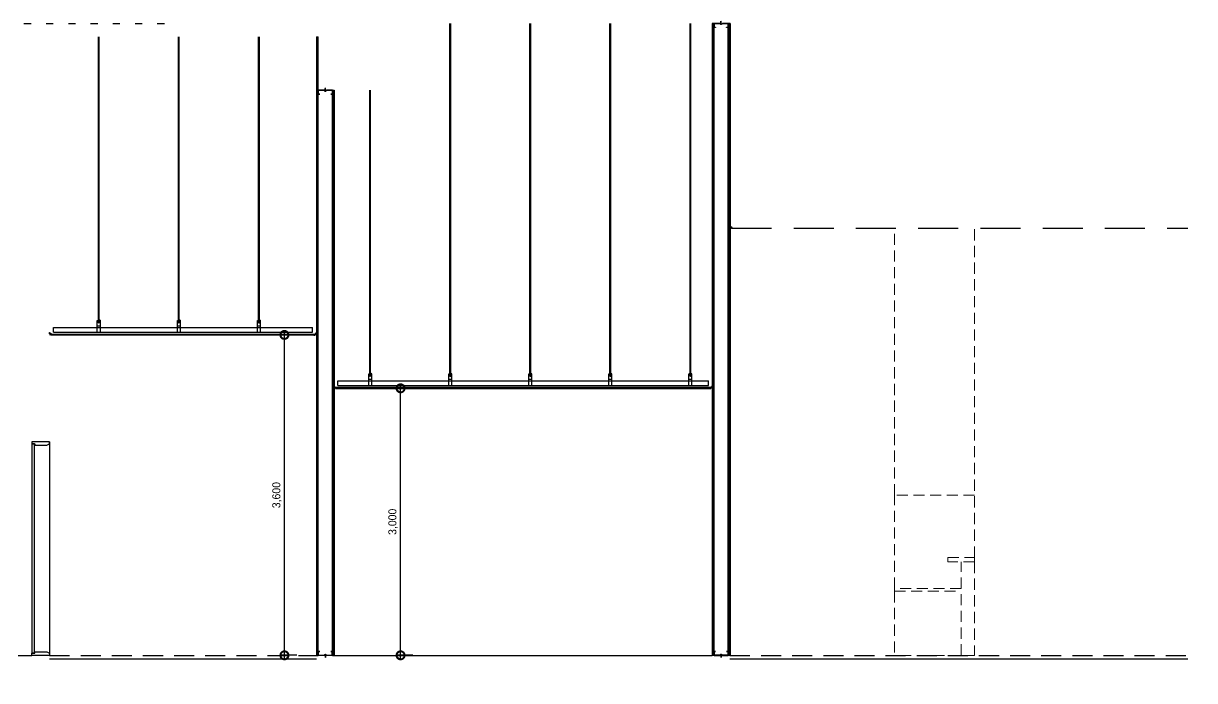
# Model space of a CAD drawing. Header units: millimetres. Extents: x 17311 to 801382, y -242618 to -104888.
# Drawn here: x 552816 to 565985, y -201763 to -194379 of the extents above; entities that cross this region are included whole.
import ezdxf

# ---------------------------------------------------------------- set-up
doc = ezdxf.new("R2010")
doc.units = ezdxf.units.MM
doc.header["$LTSCALE"] = 250
for name, pattern in [('HID', [2.8, 1.8, -1]), ('HIDDEN', [9.525, 6.35, -3.175]), ('HIDDENX2', [0.75, 0.5, -0.25])]:
    doc.linetypes.add(name, pattern=pattern)
doc.layers.get('Defpoints').update_dxf_attribs({"color": 151})
for name, color, linetype in [('8입면선', 8, 'Continuous'), ('A-CEIL', 8, 'Continuous'), ('A-CEIL_EL', 8, 'Continuous'), ('A-DOOR', 4, 'Continuous'), ('A-ELE8', 8, 'Continuous'), ('A-FIN', 6, 'Continuous'), ('A-FIN-8', 8, 'Continuous'), ('A-WALL-D', 7, 'Continuous'), ('GAGAM-DT', 7, 'Continuous'), ('GES', 7, 'Continuous'), ('ISL', 251, 'Continuous'), ('MO-S', 3, 'Continuous'), ('인테리어', 7, 'HIDDEN'), ('입면', 7, 'Continuous'), ('지반', 254, 'Continuous')]:
    doc.layers.add(name, color=color, linetype=linetype)
doc.layers.add('CK', color=221, linetype='Continuous', plot=False)
doc.layers.add('NOPLOT', color=191, linetype='Continuous', plot=False)
doc.layers.add('i-f-가구', color=6, linetype='Continuous', lineweight=15)
doc.styles.add('Gdim', font='')
doc.styles.get('Gdim').set_extended_font_data('Dotum')
doc.dimstyles.new('Gdim50', dxfattribs={"dimscale": 30, "dimtxt": 3, "dimasz": 6, "dimexe": 1.5, "dimexo": 2, "dimgap": 1, "dimtad": 1, "dimdec": 0, "dimzin": 0, "dimdsep": 46, "dimlunit": 6, "dimtxsty": 'Gdim', "dimblk": 'DOTSMALL', "dimcen": 1.5, "dimdle": 1.5, "dimclrd": 256, "dimclre": 256, "dimclrt": 256, "dimazin": 0, "dimtfac": 1, "dimtdec": 0, "dimtix": 1, "dimtmove": 2, "dimatfit": 3, "dimldrblk": 'DOTSMALL', "dimfxl": 1.5, "dimtolj": 1, "dimtzin": 0, "dimlwd": -1, "dimlwe": -1, "dimarcsym": 1})

# ---------------------------------------------------------------- blocks, each defined once
blk = doc.blocks.new('A$Cd602ac9d')
at = {"layer": 'i-f-가구', "color": 8, "linetype": 'HIDDENX2'}
for p, q in [((-900, 1800), (-900, 4800)), ((0, 1100), (0, 4800)), ((0, 1800), (-900, 1800)), ((-900, 750), (-900, 1800)), ((-900, 720), (-900, 0)), ((-150, 0), (-900, 0))]:
    blk.add_line(p, q, dxfattribs=at)
blk.add_lwpolyline([(-300, 1050), (-300, 1100), (0, 1100), (0, 1050)], close=True, dxfattribs=at)
for points in [[(0, 1050), (0, 0), (-150, 0), (-150, 1050)], [(-150, 750), (-900, 750), (-900, 720), (-150, 720)]]:
    blk.add_lwpolyline(points, dxfattribs=at)
blk = doc.blocks.new('_DotSmall')
at = {"color": 0, "linetype": 'ByBlock', "const_width": 0.5}
blk.add_lwpolyline([(-0.0625, 0, 1), (0.0625, 0, 1)], format="xyb", close=True, dxfattribs=at)
blk = doc.blocks.new('*D63')
at = {"layer": 'CK', "transparency": 16777216}
for p, q in [((555890, -197879), (555706, -197879)), ((555751, -201524), (555751, -197834)), ((555890, -201479), (555706, -201479))]:
    blk.add_line(p, q, dxfattribs=at)
at = {"layer": 'Defpoints', "color": 0, "transparency": 16777216}
for p in [(555751, -197879), (555950, -197879), (555950, -201479)]:
    blk.add_point(p, dxfattribs=at)
at = {"layer": 'CK', "transparency": 16777216, "xscale": 180, "yscale": 180, "zscale": 180}
for p, rotation in [((555751, -197879), 90), ((555751, -201479), 270)]:
    blk.add_blockref('_DotSmall', p, dxfattribs=dict(at, rotation=rotation))
at = {"layer": 'CK', "transparency": 16777216, "insert": (555668, -199679), "char_height": 90, "attachment_point": 5, "rotation": 90, "style": 'Gdim'}
blk.add_mtext('\\A1;3,600', dxfattribs=at)
blk = doc.blocks.new('*D64')
at = {"layer": 'CK', "transparency": 16777216}
for p, q in [((557057, -201524), (557057, -198434)), ((557195, -198479), (557012, -198479)), ((557195, -201479), (557012, -201479))]:
    blk.add_line(p, q, dxfattribs=at)
at = {"layer": 'Defpoints', "color": 0, "transparency": 16777216}
for p in [(557057, -198479), (557255, -198479), (557255, -201479)]:
    blk.add_point(p, dxfattribs=at)
at = {"layer": 'CK', "transparency": 16777216, "xscale": 180, "yscale": 180, "zscale": 180}
for p, rotation in [((557057, -198479), 90), ((557057, -201479), 270)]:
    blk.add_blockref('_DotSmall', p, dxfattribs=dict(at, rotation=rotation))
at = {"layer": 'CK', "transparency": 16777216, "insert": (556973, -199979), "char_height": 90, "attachment_point": 5, "rotation": 90, "style": 'Gdim'}
blk.add_mtext('\\A1;3,000', dxfattribs=at)
blk = doc.blocks.new('*U79')
at = {"layer": '8입면선', "color": 8}
for p, q in [((3316398, 472011), (3316398, 479111)), ((3316578, 472011), (3316578, 479111))]:
    blk.add_line(p, q, dxfattribs=at)
at = {"layer": 'A-WALL-D'}
for p, q in [((3316388, 479111), (3316388, 472011)), ((3316408, 479111), (3316388, 479111)), ((3316408, 472021), (3316408, 479111)), ((3316568, 472021), (3316568, 479111)), ((3316588, 479111), (3316568, 479111)), ((3316588, 479111), (3316588, 472011)), ((3316408, 472011), (3316388, 472011)), ((3316588, 472011), (3316568, 472011))]:
    blk.add_line(p, q, dxfattribs=at)
at = {"layer": 'CK', "linetype": 'Continuous'}
blk.add_line((3316473, 472011), (3316502, 472011), dxfattribs=at)
at = {"layer": 'GAGAM-DT', "color": 8}
for p, q in [((3316493, 479106), (3316483, 479106)), ((3316483, 479106), (3316483, 479102)), ((3316491, 479101), (3316484, 479101)), ((3316485, 479106), (3316485, 479137)), ((3316490, 479132), (3316485, 479137)), ((3316485, 479106), (3316485, 479101)), ((3316490, 479106), (3316490, 479132)), ((3316490, 479106), (3316490, 479101)), ((3316493, 479106), (3316493, 479102)), ((3316483, 472017), (3316483, 472021)), ((3316493, 472017), (3316483, 472017)), ((3316491, 472022), (3316484, 472022)), ((3316485, 472017), (3316485, 472022)), ((3316485, 472017), (3316485, 471986)), ((3316490, 471991), (3316485, 471986)), ((3316490, 472017), (3316490, 472022)), ((3316490, 472017), (3316490, 471991)), ((3316493, 472017), (3316493, 472021))]:
    blk.add_line(p, q, dxfattribs=at)
for centre, start, end in [((3316484, 479102), 180, 270), ((3316491, 479102), 270, 0), ((3316484, 472021), 90, 180), ((3316491, 472021), 0, 90)]:
    blk.add_arc(centre, 1.51, start, end, dxfattribs=at)
at = {"layer": '입면', "color": 6}
for p, q in [((3316408, 479066), (3316408, 479111)), ((3316408, 479111), (3316473, 479111)), ((3316472, 479110), (3316409, 479110)), ((3316409, 479110), (3316409, 479068)), ((3316477, 479104), (3316472, 479110)), ((3316473, 479111), (3316478, 479106)), ((3316498, 479104), (3316477, 479104)), ((3316478, 479106), (3316497, 479106)), ((3316497, 479106), (3316502, 479111)), ((3316503, 479110), (3316498, 479104)), ((3316502, 479111), (3316568, 479111)), ((3316566, 479110), (3316503, 479110)), ((3316566, 479068), (3316566, 479110)), ((3316568, 479111), (3316568, 479066)), ((3316425, 479066), (3316408, 479066)), ((3316409, 479068), (3316425, 479068)), ((3316425, 479068), (3316425, 479066)), ((3316550, 479066), (3316550, 479068)), ((3316550, 479068), (3316566, 479068)), ((3316568, 479066), (3316550, 479066)), ((3316425, 472056), (3316408, 472056)), ((3316408, 472056), (3316408, 472011)), ((3316408, 472011), (3316473, 472011)), ((3316409, 472013), (3316409, 472055)), ((3316409, 472055), (3316425, 472055)), ((3316472, 472013), (3316409, 472013)), ((3316425, 472055), (3316425, 472056)), ((3316477, 472018), (3316472, 472013)), ((3316473, 472011), (3316478, 472017)), ((3316498, 472018), (3316477, 472018)), ((3316478, 472017), (3316497, 472017)), ((3316497, 472017), (3316502, 472011)), ((3316503, 472013), (3316498, 472018)), ((3316502, 472011), (3316568, 472011)), ((3316566, 472013), (3316503, 472013)), ((3316568, 472056), (3316550, 472056)), ((3316550, 472056), (3316550, 472055)), ((3316550, 472055), (3316566, 472055)), ((3316566, 472055), (3316566, 472013)), ((3316568, 472011), (3316568, 472056))]:
    blk.add_line(p, q, dxfattribs=at)
blk = doc.blocks.new('*U111')
at = {"layer": 'GES', "color": 8}
for p, q in [((21558, 0), (21638, 0, 0)), ((21808, 0), (21888, 0, 0)), ((22058, 0), (22138, 0, 0)), ((22308, 0), (22388, 0, 0)), ((22558, 0), (22638, 0, 0)), ((22808, 0), (22888, 0, 0)), ((23058, 0), (23138, 0, 0))]:
    blk.add_line(p, q, dxfattribs=at)

msp = doc.modelspace()

# ---------------------------------------------------------------- hatches: boundary and pattern name
at = {"layer": '지반'}
h = msp.add_hatch(dxfattribs=at)
h.set_pattern_fill('EARTH', color=251, scale=70, angle=45)
edge = h.paths.add_edge_path()
edge.add_line((440367.6, -213174), (591132.2, -213174))
edge.add_line((591132.2, -213174), (591132.2, -201579.5))
edge.add_line((591132.2, -201579.5), (583110.7, -201579.5))
edge.add_line((583110.7, -201579.5), (581310.7, -201479.5))
edge.add_line((581310.7, -201479.5), (579318.7, -201479.5))
edge.add_line((579318.7, -201479.5), (579318.7, -201611.3))
edge.add_line((579318.7, -201611.3), (579328.9, -201621.5))
edge.add_line((579328.9, -201621.5), (580810.7, -201621.5))
edge.add_line((580810.7, -201621.5), (580810.7, -201929.5))
edge.add_line((580810.7, -201929.5), (580910.7, -201929.5))
edge.add_line((580910.7, -201929.5), (580910.7, -201989.5))
edge.add_line((580910.7, -201989.5), (579630.7, -201989.5))
edge.add_line((579630.7, -201989.5), (579630.7, -202599.5))
edge.add_line((579630.7, -202599.5), (579730.7, -202599.5))
edge.add_line((579730.7, -202599.5), (579730.7, -202659.5))
edge.add_line((579730.7, -202659.5), (578790.7, -202659.5))
edge.add_line((578790.7, -202659.5), (578790.7, -202599.5))
edge.add_line((578790.7, -202599.5), (578890.7, -202599.5))
edge.add_line((578890.7, -202599.5), (578890.7, -202049.5))
edge.add_line((578890.7, -202049.5), (575080.7, -202049.5))
edge.add_line((575080.7, -202049.5), (575080.7, -202599.5))
edge.add_line((575080.7, -202599.5), (575180.7, -202599.5))
edge.add_line((575180.7, -202599.5), (575180.7, -202659.5))
edge.add_line((575180.7, -202659.5), (574240.7, -202659.5))
edge.add_line((574240.7, -202659.5), (574240.7, -202599.5))
edge.add_line((574240.7, -202599.5), (574340.7, -202599.5))
edge.add_line((574340.7, -202599.5), (574340.7, -202059.5))
edge.add_line((574340.7, -202059.5), (569310.7, -202059.5))
edge.add_line((569310.7, -202059.5), (569310.7, -202329.5))
edge.add_line((569310.7, -202329.5), (569410.7, -202329.5))
edge.add_line((569410.7, -202329.5), (569410.7, -202389.5))
edge.add_line((569410.7, -202389.5), (567710.7, -202389.5))
edge.add_line((567710.7, -202389.5), (567710.7, -202329.5))
edge.add_line((567710.7, -202329.5), (567810.7, -202329.5))
edge.add_line((567810.7, -202329.5), (567810.7, -201989.5))
edge.add_line((567810.7, -201989.5), (553110.7, -201989.5))
edge.add_line((553110.7, -201989.5), (553110.7, -202629.5))
edge.add_line((553110.7, -202629.5), (553710.7, -202629.5))
edge.add_line((553710.7, -202629.5), (553710.7, -203329.5))
edge.add_line((553710.7, -203329.5), (553810.7, -203329.5))
edge.add_line((553810.7, -203329.5), (553810.7, -203389.5))
edge.add_line((553810.7, -203389.5), (550410.7, -203389.5))
edge.add_line((550410.7, -203389.5), (550410.7, -204129.5))
edge.add_line((550410.7, -204129.5), (550510.7, -204129.5))
edge.add_line((550510.7, -204129.5), (550510.7, -204189.5))
edge.add_line((550510.7, -204189.5), (547310.7, -204189.5))
edge.add_line((547310.7, -204189.5), (547310.7, -204129.5))
edge.add_line((547310.7, -204129.5), (547410.7, -204129.5))
edge.add_line((547410.7, -204129.5), (547410.7, -203389.5))
edge.add_line((547410.7, -203389.5), (539610.7, -203389.5))
edge.add_line((539610.7, -203389.5), (539610.7, -204129.5))
edge.add_line((539610.7, -204129.5), (539710.7, -204129.5))
edge.add_line((539710.7, -204129.5), (539710.7, -204189.5))
edge.add_line((539710.7, -204189.5), (536510.7, -204189.5))
edge.add_line((536510.7, -204189.5), (536510.7, -204129.5))
edge.add_line((536510.7, -204129.5), (536610.7, -204129.5))
edge.add_line((536610.7, -204129.5), (536610.7, -203389.5))
edge.add_line((536610.7, -203389.5), (528810.7, -203389.5))
edge.add_line((528810.7, -203389.5), (528810.7, -204129.5))
edge.add_line((528810.7, -204129.5), (528910.7, -204129.5))
edge.add_line((528910.7, -204129.5), (528910.7, -204189.5))
edge.add_line((528910.7, -204189.5), (525710.7, -204189.5))
edge.add_line((525710.7, -204189.5), (525710.7, -204129.5))
edge.add_line((525710.7, -204129.5), (525810.7, -204129.5))
edge.add_line((525810.7, -204129.5), (525810.7, -203389.5))
edge.add_line((525810.7, -203389.5), (518010.7, -203389.5))
edge.add_line((518010.7, -203389.5), (518010.7, -204129.5))
edge.add_line((518010.7, -204129.5), (518110.7, -204129.5))
edge.add_line((518110.7, -204129.5), (518110.7, -204189.5))
edge.add_line((518110.7, -204189.5), (514910.7, -204189.5))
edge.add_line((514910.7, -204189.5), (514910.7, -204129.5))
edge.add_line((514910.7, -204129.5), (515010.7, -204129.5))
edge.add_line((515010.7, -204129.5), (515010.7, -203389.5))
edge.add_line((515010.7, -203389.5), (512110.7, -203389.5))
edge.add_line((512110.7, -203389.5), (512110.7, -203329.5))
edge.add_line((512110.7, -203329.5), (512210.7, -203329.5))
edge.add_line((512210.7, -203329.5), (512210.7, -202629.5))
edge.add_line((512210.7, -202629.5), (512810.7, -202629.5))
edge.add_line((512810.7, -202629.5), (512810.7, -201989.5))
edge.add_line((512810.7, -201989.5), (508110.7, -201989.5))
edge.add_line((508110.7, -201989.5), (508110.7, -202429.5))
edge.add_line((508110.7, -202429.5), (508710.7, -202429.5))
edge.add_line((508710.7, -202429.5), (508710.7, -203129.5))
edge.add_line((508710.7, -203129.5), (508810.7, -203129.5))
edge.add_line((508810.7, -203129.5), (508810.7, -203189.5))
edge.add_line((508810.7, -203189.5), (506460.7, -203189.5))
edge.add_line((506460.7, -203189.5), (506460.7, -203429.5))
edge.add_line((506460.7, -203429.5), (506560.7, -203429.5))
edge.add_line((506560.7, -203429.5), (506560.7, -203489.5))
edge.add_line((506560.7, -203489.5), (504860.7, -203489.5))
edge.add_line((504860.7, -203489.5), (504860.7, -203429.5))
edge.add_line((504860.7, -203429.5), (504960.7, -203429.5))
edge.add_line((504960.7, -203429.5), (504960.7, -203259.5))
edge.add_line((504960.7, -203259.5), (497090.7, -203259.5))
edge.add_line((497090.7, -203259.5), (496790.7, -203559.5))
edge.add_line((496790.7, -203559.5), (494990.7, -203559.5))
edge.add_line((494990.7, -203559.5), (494990.7, -203499.5))
edge.add_line((494990.7, -203499.5), (495090.7, -203499.5))
edge.add_line((495090.7, -203499.5), (495090.7, -202666.5))
edge.add_line((495090.7, -202666.5), (494560.7, -202666.5))
edge.add_line((494560.7, -202666.5), (494560.7, -202616.5))
edge.add_line((494560.7, -202616.5), (494610.7, -202616.5))
edge.add_line((494610.7, -202616.5), (494610.7, -202279.5))
edge.add_arc((488210.7, -406133.4), 203954.3, 88.201788, 91.798212)
edge.add_line((481810.7, -202279.5), (481810.7, -201879.5))
edge.add_line((481810.7, -201879.5), (440367.6, -201879.5))
edge.add_line((440367.6, -201879.5), (440367.6, -213174))

# ---------------------------------------------------------------- linework, layer by layer
at = {"layer": '8입면선', "color": 8}
for p, q in [((556120.7, -201479.5), (556121.1, -194529.5)), ((556300.7, -201479.5), (556301.1, -195129.5))]:
    msp.add_line(p, q, dxfattribs=at)
at = {"layer": 'A-CEIL'}
for p, q in [((553133.8, -197869.5, 0), (556087.8, -197869.8, 0)), ((553133.8, -197879.5, 0), (556087.8, -197879.8, 0)), ((556331.3, -198467.5), (560540, -198467.5, 0)), ((556331.3, -198479.5), (560540, -198479.5, 0))]:
    msp.add_line(p, q, dxfattribs=at)
at = {"layer": 'A-CEIL_EL'}
for p, q in [((557611.6, -198343.7, 0), (557611.6, -194379.5, 0)), ((557620.6, -198343.7, 0), (557620.6, -194379.5, 0)), ((558511.6, -198343.7, 0), (558511.6, -194379.5, 0)), ((558520.6, -198343.7, 0), (558520.6, -194379.5, 0)), ((559411.6, -198343.7, 0), (559411.6, -194379.5, 0)), ((559420.6, -198343.7, 0), (559420.6, -194379.5, 0)), ((560311.6, -198343.7, 0), (560311.6, -194379.5, 0)), ((560320.6, -198343.7, 0), (560320.6, -194379.5, 0)), ((553660.2, -197743.7), (553660.2, -194529.5, 0)), ((553669.2, -197743.7), (553669.2, -194529.5, 0)), ((554560.2, -197743.7), (554560.2, -194529.5, 0)), ((554569.2, -197743.7), (554569.2, -194529.5, 0)), ((555460.2, -197743.7), (555460.2, -194529.5, 0)), ((555469.2, -197743.7), (555469.2, -194529.5, 0)), ((556711.6, -198343.7, 0), (556711.6, -195129.5, 0)), ((556720.6, -198343.7, 0), (556720.6, -195129.5, 0)), ((553647.2, -197847.7), (553647.2, -197716.5)), ((553647.2, -197716.5), (553682.2, -197716.5)), ((553647.2, -197717.7), (553682.2, -197717.7)), ((553647.2, -197776), (553682.2, -197776)), ((553651.3, -197715), (553678.2, -197715)), ((553651.3, -197715), (553651.3, -197716.5)), ((553651.3, -197717.7), (553651.3, -197719.2)), ((553651.3, -197719.2), (553678.2, -197719.2)), ((553655.2, -197710), (553674.3, -197710)), ((553655.2, -197710), (553655.2, -197715)), ((553655.2, -197719.2), (553655.2, -197724.2)), ((553655.2, -197724.2), (553674.3, -197724.2)), ((553660.2, -197743.7), (553660.2, -197724.2)), ((553669.2, -197743.7), (553669.2, -197724.2)), ((553674.3, -197710), (553674.3, -197715)), ((553674.3, -197719.2), (553674.3, -197724.2)), ((553678.2, -197715), (553678.2, -197716.5)), ((553678.2, -197717.7), (553678.2, -197719.2)), ((553682.2, -197847.7), (553682.2, -197716.5)), ((554547.2, -197847.7), (554547.2, -197716.5)), ((554547.2, -197716.5), (554582.2, -197716.5)), ((554547.2, -197717.7), (554582.2, -197717.7)), ((554547.2, -197776), (554582.2, -197776)), ((554551.3, -197715), (554578.2, -197715)), ((554551.3, -197715), (554551.3, -197716.5)), ((554551.3, -197717.7), (554551.3, -197719.2)), ((554551.3, -197719.2), (554578.2, -197719.2)), ((554555.2, -197710), (554574.3, -197710)), ((554555.2, -197710), (554555.2, -197715)), ((554555.2, -197719.2), (554555.2, -197724.2)), ((554555.2, -197724.2), (554574.3, -197724.2)), ((554560.2, -197743.7), (554560.2, -197724.2)), ((554569.2, -197743.7), (554569.2, -197724.2)), ((554574.3, -197710), (554574.3, -197715)), ((554574.3, -197719.2), (554574.3, -197724.2)), ((554578.2, -197715), (554578.2, -197716.5)), ((554578.2, -197717.7), (554578.2, -197719.2)), ((554582.2, -197847.7), (554582.2, -197716.5)), ((555447.2, -197847.7), (555447.2, -197716.5)), ((555447.2, -197716.5), (555482.2, -197716.5)), ((555447.2, -197717.7), (555482.2, -197717.7)), ((555447.2, -197776), (555482.2, -197776)), ((555451.3, -197715), (555478.2, -197715)), ((555451.3, -197715), (555451.3, -197716.5)), ((555451.3, -197717.7), (555451.3, -197719.2)), ((555451.3, -197719.2), (555478.2, -197719.2)), ((555455.2, -197710), (555474.3, -197710)), ((555455.2, -197710), (555455.2, -197715)), ((555455.2, -197719.2), (555455.2, -197724.2)), ((555455.2, -197724.2), (555474.3, -197724.2)), ((555460.2, -197743.7), (555460.2, -197724.2)), ((555469.2, -197743.7), (555469.2, -197724.2)), ((555474.3, -197710), (555474.3, -197715)), ((555474.3, -197719.2), (555474.3, -197724.2)), ((555478.2, -197715), (555478.2, -197716.5)), ((555478.2, -197717.7), (555478.2, -197719.2)), ((555482.2, -197847.7), (555482.2, -197716.5)), ((553153.7, -197796.5), (556067.9, -197796.8)), ((553153.7, -197846.5), (553153.7, -197796.5)), ((553153.7, -197846.5), (556067.9, -197846.8)), ((553647.2, -197796.5), (553682.2, -197796.5)), ((553647.2, -197846.5), (553682.2, -197846.5)), ((553647.2, -197847.7), (553682.2, -197847.7)), ((554547.2, -197796.5), (554582.2, -197796.5)), ((554547.2, -197846.5), (554582.2, -197846.5)), ((554547.2, -197847.7), (554582.2, -197847.7)), ((555447.2, -197796.5), (555482.2, -197796.5)), ((555447.2, -197846.5), (555482.2, -197846.5)), ((555447.2, -197847.7), (555482.2, -197847.7)), ((556067.9, -197846.8), (556067.9, -197796.8)), ((556698.6, -198447.7, 0), (556698.6, -198316.5, 0)), ((556698.6, -198316.5, 0), (556733.6, -198316.5, 0)), ((556702.7, -198315, 0), (556729.6, -198315, 0)), ((556702.7, -198315, 0), (556702.7, -198316.5, 0)), ((556706.6, -198310, 0), (556725.7, -198310, 0)), ((556706.6, -198310, 0), (556706.6, -198315, 0)), ((556725.7, -198310, 0), (556725.7, -198315, 0)), ((556729.6, -198315, 0), (556729.6, -198316.5, 0)), ((556733.6, -198447.7, 0), (556733.6, -198316.5, 0)), ((557598.6, -198447.7, 0), (557598.6, -198316.5, 0)), ((557598.6, -198316.5, 0), (557633.6, -198316.5, 0)), ((557602.7, -198315, 0), (557629.6, -198315, 0)), ((557602.7, -198315, 0), (557602.7, -198316.5, 0)), ((557606.6, -198310, 0), (557625.7, -198310, 0)), ((557606.6, -198310, 0), (557606.6, -198315, 0)), ((557625.7, -198310, 0), (557625.7, -198315, 0)), ((557629.6, -198315, 0), (557629.6, -198316.5, 0)), ((557633.6, -198447.7, 0), (557633.6, -198316.5, 0)), ((558498.6, -198447.7, 0), (558498.6, -198316.5, 0)), ((558498.6, -198316.5, 0), (558533.6, -198316.5, 0)), ((558502.7, -198315, 0), (558529.6, -198315, 0)), ((558502.7, -198315, 0), (558502.7, -198316.5, 0)), ((558506.6, -198310, 0), (558525.7, -198310, 0)), ((558506.6, -198310, 0), (558506.6, -198315, 0)), ((558525.7, -198310, 0), (558525.7, -198315, 0)), ((558529.6, -198315, 0), (558529.6, -198316.5, 0)), ((558533.6, -198447.7, 0), (558533.6, -198316.5, 0)), ((559398.6, -198447.7, 0), (559398.6, -198316.5, 0)), ((559398.6, -198316.5, 0), (559433.6, -198316.5, 0)), ((559402.7, -198315, 0), (559429.6, -198315, 0)), ((559402.7, -198315, 0), (559402.7, -198316.5, 0)), ((559406.6, -198310, 0), (559425.7, -198310, 0)), ((559406.6, -198310, 0), (559406.6, -198315, 0)), ((559425.7, -198310, 0), (559425.7, -198315, 0)), ((559429.6, -198315, 0), (559429.6, -198316.5, 0)), ((559433.6, -198447.7, 0), (559433.6, -198316.5, 0)), ((560298.6, -198447.7, 0), (560298.6, -198316.5, 0)), ((560298.6, -198316.5, 0), (560333.6, -198316.5, 0)), ((560302.7, -198315, 0), (560329.6, -198315, 0)), ((560302.7, -198315, 0), (560302.7, -198316.5, 0)), ((560306.6, -198310, 0), (560325.7, -198310, 0)), ((560306.6, -198310, 0), (560306.6, -198315, 0)), ((560325.7, -198310, 0), (560325.7, -198315, 0)), ((560329.6, -198315, 0), (560329.6, -198316.5, 0)), ((560333.6, -198447.7, 0), (560333.6, -198316.5, 0)), ((556351.2, -198396.5, 0), (560520.1, -198396.5, 0)), ((556351.2, -198446.5, 0), (556351.2, -198396.5, 0)), ((556351.2, -198446.5, 0), (560520.1, -198446.5, 0)), ((556698.6, -198317.7, 0), (556733.6, -198317.7, 0)), ((556698.6, -198376, 0), (556733.6, -198376, 0)), ((556698.6, -198396.5, 0), (556733.6, -198396.5, 0)), ((556698.6, -198446.5, 0), (556733.6, -198446.5, 0)), ((556698.6, -198447.7, 0), (556733.6, -198447.7, 0)), ((556702.7, -198317.7, 0), (556702.7, -198319.2, 0)), ((556702.7, -198319.2, 0), (556729.6, -198319.2, 0)), ((556706.6, -198319.2, 0), (556706.6, -198324.2, 0)), ((556706.6, -198324.2, 0), (556725.7, -198324.2, 0)), ((556711.6, -198343.7, 0), (556711.6, -198324.2, 0)), ((556720.6, -198343.7, 0), (556720.6, -198324.2, 0)), ((556725.7, -198319.2, 0), (556725.7, -198324.2, 0)), ((556729.6, -198317.7, 0), (556729.6, -198319.2, 0)), ((557598.6, -198317.7, 0), (557633.6, -198317.7, 0)), ((557598.6, -198376, 0), (557633.6, -198376, 0)), ((557598.6, -198396.5, 0), (557633.6, -198396.5, 0)), ((557598.6, -198446.5, 0), (557633.6, -198446.5, 0)), ((557598.6, -198447.7, 0), (557633.6, -198447.7, 0)), ((557602.7, -198317.7, 0), (557602.7, -198319.2, 0)), ((557602.7, -198319.2, 0), (557629.6, -198319.2, 0)), ((557606.6, -198319.2, 0), (557606.6, -198324.2, 0)), ((557606.6, -198324.2, 0), (557625.7, -198324.2, 0)), ((557611.6, -198343.7, 0), (557611.6, -198324.2, 0)), ((557620.6, -198343.7, 0), (557620.6, -198324.2, 0)), ((557625.7, -198319.2, 0), (557625.7, -198324.2, 0)), ((557629.6, -198317.7, 0), (557629.6, -198319.2, 0)), ((558498.6, -198317.7, 0), (558533.6, -198317.7, 0)), ((558498.6, -198376, 0), (558533.6, -198376, 0)), ((558498.6, -198396.5, 0), (558533.6, -198396.5, 0)), ((558498.6, -198446.5, 0), (558533.6, -198446.5, 0)), ((558498.6, -198447.7, 0), (558533.6, -198447.7, 0)), ((558502.7, -198317.7, 0), (558502.7, -198319.2, 0)), ((558502.7, -198319.2, 0), (558529.6, -198319.2, 0)), ((558506.6, -198319.2, 0), (558506.6, -198324.2, 0)), ((558506.6, -198324.2, 0), (558525.7, -198324.2, 0)), ((558511.6, -198343.7, 0), (558511.6, -198324.2, 0)), ((558520.6, -198343.7, 0), (558520.6, -198324.2, 0)), ((558525.7, -198319.2, 0), (558525.7, -198324.2, 0)), ((558529.6, -198317.7, 0), (558529.6, -198319.2, 0)), ((559398.6, -198317.7, 0), (559433.6, -198317.7, 0)), ((559398.6, -198376, 0), (559433.6, -198376, 0)), ((559398.6, -198396.5, 0), (559433.6, -198396.5, 0)), ((559398.6, -198446.5, 0), (559433.6, -198446.5, 0)), ((559398.6, -198447.7, 0), (559433.6, -198447.7, 0)), ((559402.7, -198317.7, 0), (559402.7, -198319.2, 0)), ((559402.7, -198319.2, 0), (559429.6, -198319.2, 0)), ((559406.6, -198319.2, 0), (559406.6, -198324.2, 0)), ((559406.6, -198324.2, 0), (559425.7, -198324.2, 0)), ((559411.6, -198343.7, 0), (559411.6, -198324.2, 0)), ((559420.6, -198343.7, 0), (559420.6, -198324.2, 0)), ((559425.7, -198319.2, 0), (559425.7, -198324.2, 0)), ((559429.6, -198317.7, 0), (559429.6, -198319.2, 0)), ((560298.6, -198317.7, 0), (560333.6, -198317.7, 0)), ((560298.6, -198376, 0), (560333.6, -198376, 0)), ((560298.6, -198396.5, 0), (560333.6, -198396.5, 0)), ((560298.6, -198446.5, 0), (560333.6, -198446.5, 0)), ((560298.6, -198447.7, 0), (560333.6, -198447.7, 0)), ((560302.7, -198317.7, 0), (560302.7, -198319.2, 0)), ((560302.7, -198319.2, 0), (560329.6, -198319.2, 0)), ((560306.6, -198319.2, 0), (560306.6, -198324.2, 0)), ((560306.6, -198324.2, 0), (560325.7, -198324.2, 0)), ((560311.6, -198343.7, 0), (560311.6, -198324.2, 0)), ((560320.6, -198343.7, 0), (560320.6, -198324.2, 0)), ((560325.7, -198319.2, 0), (560325.7, -198324.2, 0)), ((560329.6, -198317.7, 0), (560329.6, -198319.2, 0)), ((560520.1, -198446.5, 0), (560520.1, -198396.5, 0))]:
    msp.add_line(p, q, dxfattribs=at)
for centre in [(553664.7, -197732.1), (554564.7, -197732.1), (555464.7, -197732.1), (556716.1, -198332.1, 0), (557616.1, -198332.1, 0), (558516.1, -198332.1, 0), (559416.1, -198332.1, 0), (560316.1, -198332.1, 0)]:
    msp.add_arc(centre, 12.4, 248.71498, 291.28502, dxfattribs=at)
at = {"layer": 'A-DOOR', "linetype": 'Continuous'}
for points in [[(552910.7, -199104.5), (552943.7, -199104.5), (552943.7, -199119.5), (553077.7, -199119.5), (553110.7, -199104.5), (553110.7, -199079.5), (552910.7, -199079.5)], [(552910.7, -201449.5), (552940.7, -201449.5), (552940.7, -199104.5), (552910.7, -199104.5)], [(552910.7, -201454.5), (552943.7, -201454.5), (552943.7, -201439.5), (553077.7, -201439.5), (553110.7, -201454.5), (553110.7, -201479.5), (552910.7, -201479.5)]]:
    msp.add_lwpolyline(points, close=True, dxfattribs=at)
at = {"layer": 'A-ELE8'}
msp.add_lwpolyline([(553110.7, -199079.5), (553110.7, -201479.5)], dxfattribs=at)
at = {"layer": 'A-FIN'}
for p, q in [((551010.7, -201479.5), (552910.7, -201479.5)), ((556310.7, -201479.5), (560560.7, -201479.5))]:
    msp.add_line(p, q, dxfattribs=at)
at = {"layer": 'A-FIN-8'}
for p, q in [((553110.7, -201519.5), (556110.7, -201519.5)), ((560760.7, -201519.5), (565910.7, -201519.5))]:
    msp.add_line(p, q, dxfattribs=at)
at = {"layer": 'A-WALL-D'}
for p, q in [((556111.1, -194529.5), (556110.7, -201479.5)), ((556111.1, -194529.5), (556131.1, -194529.5)), ((556130.7, -201479.5), (556131.1, -194529.5)), ((556290.7, -201479.5), (556291.1, -195129.5)), ((556291.1, -195129.5), (556311.1, -195129.5)), ((556311.1, -195129.5), (556310.7, -201479.5)), ((556110.7, -201479.5), (556130.7, -201479.5)), ((556290.7, -201479.5), (556130.7, -201479.5)), ((556290.7, -201479.5), (556310.7, -201479.5))]:
    msp.add_line(p, q, dxfattribs=at)
at = {"layer": 'GAGAM-DT', "color": 8}
for p, q in [((556206, -195135.3), (556216, -195135.3)), ((556206, -195135.3), (556206, -195138.8)), ((556207.5, -195140.3), (556214.4, -195140.3)), ((556208.5, -195109.4), (556213.5, -195103.9)), ((556208.5, -195135.3), (556208.5, -195109.4)), ((556208.5, -195135.3), (556208.5, -195140.3)), ((556213.5, -195135.3), (556213.5, -195103.9)), ((556213.5, -195135.3), (556213.5, -195140.3)), ((556216, -195135.3), (556216, -195138.8)), ((556205.5, -201473.7), (556205.5, -201470.2)), ((556205.5, -201473.7), (556215.5, -201473.7)), ((556207, -201468.7), (556214, -201468.7)), ((556208, -201473.7), (556208, -201468.7)), ((556208, -201473.7), (556208, -201499.6)), ((556213, -201473.7), (556213, -201468.7)), ((556213, -201473.7), (556213, -201505.1)), ((556215.5, -201473.7), (556215.5, -201470.2)), ((556208, -201499.6), (556213, -201505.1))]:
    msp.add_line(p, q, dxfattribs=at)
for centre, start, end in [((556207.5, -195138.8), 180, 270), ((556214.4, -195138.8), 270, 0), ((556207, -201470.2), 90, 180), ((556214, -201470.2), 0, 90)]:
    msp.add_arc(centre, 1.51, start, end, dxfattribs=at)
at = {"layer": 'ISL'}
for p, q in [((553133.8, -197879.5), (553133.8, -197869.5)), ((556087.8, -197879.8), (556087.8, -197869.8)), ((556331.3, -198479.5, 0), (556331.3, -198467.5, 0)), ((560540, -198479.5, 0), (560540, -198467.5, 0))]:
    msp.add_line(p, q, dxfattribs=at)
at = {"layer": 'MO-S'}
for p, q in [((553115.5, -197858.3), (553107.4, -197858.3)), ((556106.1, -197858.6), (556114.2, -197858.6)), ((556315.5, -198458.3, 0), (556307.4, -198458.3, 0)), ((560555.9, -198458.3, 0), (560564, -198458.3, 0))]:
    msp.add_line(p, q, dxfattribs=at)
for points in [[(553110.7, -197850.7), (553111.9, -197850.7), (553111.9, -197864.5), (553126.9, -197864.5), (553126.9, -197879.5), (553140.7, -197879.5), (553140.7, -197880.7), (553125.7, -197880.7), (553125.7, -197865.7), (553110.7, -197865.7)], [(556110.9, -197851), (556109.7, -197851), (556109.7, -197864.8), (556094.7, -197864.8), (556094.7, -197879.8), (556080.9, -197879.8), (556080.9, -197881), (556095.9, -197881), (556095.9, -197866), (556110.9, -197866)], [(556310.7, -198450.7), (556311.9, -198450.7), (556311.9, -198464.5), (556326.9, -198464.5), (556326.9, -198479.5), (556340.7, -198479.5), (556340.7, -198480.7), (556325.7, -198480.7), (556325.7, -198465.7), (556310.7, -198465.7)], [(560560.7, -198450.7), (560559.5, -198450.7), (560559.5, -198464.5), (560544.5, -198464.5), (560544.5, -198479.5), (560530.7, -198479.5), (560530.7, -198480.7), (560545.7, -198480.7), (560545.7, -198465.7), (560560.7, -198465.7)]]:
    msp.add_lwpolyline(points, close=True, dxfattribs=at)
at = {"layer": 'NOPLOT'}
msp.add_line((553126.9, -197879.5), (553110.7, -197879.5), dxfattribs=at)
at = {"layer": '인테리어', "linetype": 'HID', "ltscale": 0.5}
for p, q in [((560765.5, -196658.3), (560757.4, -196658.3)), ((553110.7, -201479.5), (556110.7, -201479.5)), ((560760.7, -201479.5), (565910.7, -201479.5))]:
    msp.add_line(p, q, dxfattribs=at)
at = {"layer": '인테리어', "linetype": 'HID'}
msp.add_lwpolyline([(560760.7, -196650.7), (560761.9, -196650.7), (560761.9, -196664.5), (560776.9, -196664.5), (560776.9, -196679.5), (560790.7, -196679.5), (560790.7, -196680.7), (560775.7, -196680.7), (560775.7, -196665.7), (560760.7, -196665.7)], close=True, dxfattribs=at)
msp.add_lwpolyline([(560776.9, -196679.5), (565910.7, -196679.5)], dxfattribs=at)
at = {"layer": '입면', "color": 6}
for p, q in [((556196.4, -195129.5), (556131.1, -195129.5)), ((556131.1, -195129.5), (556131.1, -195174.5)), ((556132.3, -195173.3), (556132.3, -195130.7)), ((556132.3, -195130.7), (556195.9, -195130.7)), ((556195.9, -195130.7), (556200.9, -195136.5)), ((556201.4, -195135.3), (556196.4, -195129.5)), ((556200.9, -195136.5), (556221.3, -195136.5)), ((556220.8, -195135.3), (556201.4, -195135.3)), ((556225.8, -195129.5), (556220.8, -195135.3)), ((556221.3, -195136.5), (556226.3, -195130.7)), ((556291.1, -195129.5), (556225.8, -195129.5)), ((556226.3, -195130.7), (556289.9, -195130.7)), ((556289.9, -195130.7), (556289.9, -195173.3)), ((556291.1, -195174.5), (556291.1, -195129.5)), ((556131.1, -195174.5), (556148.9, -195174.5)), ((556148.9, -195173.3), (556132.3, -195173.3)), ((556148.9, -195174.5), (556148.9, -195173.3)), ((556273.3, -195173.3), (556273.3, -195174.5)), ((556289.9, -195173.3), (556273.3, -195173.3)), ((556273.3, -195174.5), (556291.1, -195174.5)), ((556130.7, -201479.5), (556130.7, -201434.5)), ((556130.7, -201434.5), (556148.5, -201434.5)), ((556148.5, -201435.7), (556131.9, -201435.7)), ((556131.9, -201435.7), (556131.9, -201478.3)), ((556148.5, -201434.5), (556148.5, -201435.7)), ((556195.4, -201478.3), (556200.4, -201472.5)), ((556201, -201473.7), (556196, -201479.5)), ((556200.4, -201472.5), (556220.9, -201472.5)), ((556220.3, -201473.7), (556201, -201473.7)), ((556225.3, -201479.5), (556220.3, -201473.7)), ((556220.9, -201472.5), (556225.9, -201478.3)), ((556272.8, -201435.7), (556272.8, -201434.5)), ((556272.8, -201434.5), (556290.7, -201434.5)), ((556289.5, -201435.7), (556272.8, -201435.7)), ((556289.5, -201478.3), (556289.5, -201435.7)), ((556290.7, -201434.5), (556290.7, -201479.5)), ((556196, -201479.5), (556130.7, -201479.5)), ((556131.9, -201478.3), (556195.4, -201478.3)), ((556290.7, -201479.5), (556225.3, -201479.5)), ((556225.9, -201478.3), (556289.5, -201478.3))]:
    msp.add_line(p, q, dxfattribs=at)

# ---------------------------------------------------------------- block references
at = {"layer": 'A-WALL-D'}
msp.add_blockref('*U79', (-2755826.9, -673490.9), dxfattribs=at)
at = {"layer": 'GES'}
msp.add_blockref('*U111', (531263.4, -194379.5), dxfattribs=at)
at = {"layer": 'i-f-가구'}
msp.add_blockref('A$Cd602ac9d', (563510.7, -201479.5), dxfattribs=at)

# ---------------------------------------------------------------- dimensions: what is measured, and where the dimension line sits
at = {"layer": 'CK'}
for base, p1, p2, picture, middle in [((555751.4, -197879.5), (555949.7, -201479.5), (555949.7, -197879.5), '*D63', (555667.7, -199679.5)), ((557056.6, -198479.5), (557254.9, -201479.5), (557254.9, -198479.5), '*D64', (556972.9, -199979.5))]:
    dim = msp.add_linear_dim(base=base, p1=p1, p2=p2, angle=90, dimstyle='Gdim50', dxfattribs=at)
    dim.commit()
    dim.dimension.update_dxf_attribs({"geometry": picture, "text_midpoint": middle})

doc.saveas('drawing.dxf')
